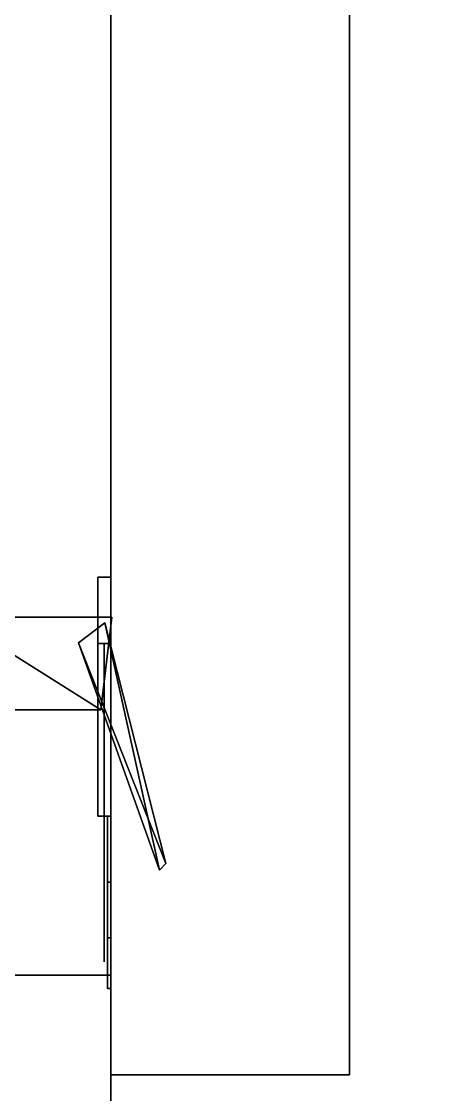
# Model space of a CAD drawing. Extents: x 0 to 2775, y -2341 to 0.
# Drawn here: x 711.3 to 742.4, y -1494.7 to -1413.8 of the extents above; entities that cross this region are included whole.
import ezdxf

# ---------------------------------------------------------------- set-up
doc = ezdxf.new("R2010")
doc.units = 0
for name, color, linetype in [('LAYER0', 7, 'CONTINUOUS'), ('LAYER103', 253, 'CONTINUOUS'), ('LAYER104', 28, 'CONTINUOUS'), ('LAYER106', 253, 'CONTINUOUS'), ('LAYER107', 28, 'CONTINUOUS'), ('LAYER109', 253, 'CONTINUOUS'), ('LAYER110', 28, 'CONTINUOUS'), ('LAYER112', 253, 'CONTINUOUS'), ('LAYER113', 28, 'CONTINUOUS'), ('LAYER115', 253, 'CONTINUOUS'), ('LAYER116', 28, 'CONTINUOUS'), ('LAYER118', 253, 'CONTINUOUS'), ('LAYER13', 7, 'CONTINUOUS'), ('LAYER14', 7, 'CONTINUOUS'), ('LAYER17', 7, 'CONTINUOUS'), ('LAYER378', 7, 'CONTINUOUS')]:
    doc.layers.add(name, color=color, linetype=linetype)

msp = doc.modelspace()

# ---------------------------------------------------------------- linework, layer by layer
at = {"layer": 'LAYER0', "invisible_edges": 1}
for points in [[(2775, 0), (18, -2341), (18, 0), (2775, 0)], [(18, -2341), (2775, 0), (2775, -2341), (18, -2341)], [(2775, -2341, 5), (18, 0, 5), (18, -2341, 5), (2775, -2341, 5)], [(18, 0, 5), (2775, -2341, 5), (2775, 0, 5), (18, 0, 5)]]:
    msp.add_3dface(points, dxfattribs=at)
at = {"layer": 'LAYER103'}
for points in [[(717.239, -1465.667, 194), (718.0702, -1458.667, 194), (706.1262, -1458.667, 194), (717.239, -1465.667, 194)], [(710.4067, -1465.667, 194), (717.239, -1465.667, 194), (706.1262, -1458.667, 194), (710.4067, -1465.667, 194)], [(718.0702, -1458.667, 182), (706.1262, -1458.667, 182), (706.1262, -1458.667, 194), (718.0702, -1458.667, 182)], [(718.0702, -1458.667, 194), (718.0702, -1458.667, 182), (706.1262, -1458.667, 194), (718.0702, -1458.667, 194)], [(717.239, -1465.667, 182), (706.1262, -1458.667, 182), (718.0702, -1458.667, 182), (717.239, -1465.667, 182)], [(710.4067, -1465.667, 182), (706.1262, -1458.667, 182), (717.239, -1465.667, 182), (710.4067, -1465.667, 182)], [(717.5382, -1459.097, 183), (722.1428, -1477.257, 183), (715.5601, -1460.597, 183), (717.5382, -1459.097, 183)], [(721.6608, -1477.757, 193), (717.5382, -1459.097, 193), (715.5601, -1460.597, 193), (721.6608, -1477.757, 193)], [(722.1428, -1477.257, 193), (717.5382, -1459.097, 193), (721.6608, -1477.757, 193), (722.1428, -1477.257, 193)], [(717.5382, -1459.097, 183), (722.1428, -1477.257, 193), (722.1428, -1477.257, 183), (717.5382, -1459.097, 183)], [(717.5382, -1459.097, 193), (722.1428, -1477.257, 193), (717.5382, -1459.097, 183), (717.5382, -1459.097, 193)], [(715.5601, -1460.597, 183), (722.1428, -1477.257, 183), (721.6608, -1477.757, 183), (715.5601, -1460.597, 183)]]:
    msp.add_3dface(points, dxfattribs=at)
at = {"layer": 'LAYER104'}
for points in [[(717, -1455.667, 209), (718, -1455.667, 209), (717, -1455.667, 209)], [(717, -1455.667, 167), (717, -1473.667, 167), (717, -1473.667, 167), (717, -1455.667, 167)], [(717, -1455.667, 209), (717, -1473.667, 209), (717, -1473.667, 209), (717, -1455.667, 209)], [(717, -1473.667, 167), (718, -1473.667, 167), (718, -1455.667, 167), (717, -1455.667, 167)], [(718, -1455.667, 167), (718, -1455.667, 209), (717, -1455.667, 209), (717, -1455.667, 167)], [(717, -1473.667, 209), (718, -1473.667, 209), (718, -1455.667, 209), (717, -1455.667, 209)], [(718, -1455.667, 167), (718, -1473.667, 167), (718, -1473.667, 209), (718, -1455.667, 209)], [(717, -1460.667, 179), (718, -1460.667, 179), (718, -1460.667, 197), (717, -1460.667, 197)], [(717, -1460.667, 179), (718, -1460.667, 179), (718, -1473.667, 179), (717, -1473.667, 179)], [(717, -1460.667, 197), (718, -1460.667, 197), (718, -1473.667, 197), (717, -1473.667, 197)], [(718, -1460.667, 179), (718, -1460.667, 197), (718, -1460.667, 179)], [(717, -1473.667, 179), (718, -1473.667, 179), (718, -1473.667, 167), (717, -1473.667, 167)], [(717, -1473.667, 197), (718, -1473.667, 197), (718, -1473.667, 209), (717, -1473.667, 209)], [(718, -1473.667, 179), (718, -1473.667, 167), (718, -1473.667, 179)], [(718, -1473.667, 197), (718, -1473.667, 209), (718, -1473.667, 197)]]:
    msp.add_3dface(points, dxfattribs=at)
for points, invisible_edges in [([(717, -1455.667, 209), (717, -1455.667, 167), (717, -1460.667, 179), (717, -1460.667, 197)], 10), ([(717, -1455.667, 167), (717, -1460.667, 179), (717, -1473.667, 179), (717, -1473.667, 167)], 1), ([(717, -1455.667, 209), (717, -1460.667, 197), (717, -1473.667, 197), (717, -1473.667, 209)], 1), ([(717.5, -1473.667, 197), (717.5, -1473.667, 179), (717.5, -1460.667, 179), (717.5, -1460.667, 197)], 1), ([(717.5, -1477.876, 193.3167), (717.5, -1477.667, 182.5), (717.5, -1473.667, 179), (717.5, -1473.667, 197)], 5), ([(717.75, -1473.667, 175), (717.75, -1478.642, 175.9896), (717.75, -1477.667, 182.5), (717.75, -1473.667, 179)], 2), ([(717.75, -1478.642, 200.0104), (717.75, -1473.667, 201), (717.75, -1473.667, 197), (717.75, -1477.667, 193.5)], 8), ([(717.5, -1484.667, 193.5), (717.5, -1484.667, 182.5), (717.5, -1477.667, 182.5), (717.5, -1477.876, 193.3167)], 4), ([(717.75, -1478.642, 175.9896), (717.75, -1482.859, 178.8076), (717.75, -1481.167, 182.5), (717.75, -1477.667, 182.5)], 10), ([(717.75, -1482.859, 197.1924), (717.75, -1478.642, 200.0104), (717.75, -1477.667, 193.5), (717.75, -1481.167, 193.5)], 10), ([(717.75, -1482.859, 178.8076), (717.75, -1485.677, 183.0251), (717.75, -1484.667, 182.5), (717.75, -1481.167, 182.5)], 10), ([(717.75, -1485.677, 192.9749), (717.75, -1482.859, 197.1924), (717.75, -1481.167, 193.5), (717.75, -1484.667, 193.5)], 10), ([(717.75, -1485.677, 183.0251), (717.75, -1486.667, 188), (717.75, -1484.667, 188), (717.75, -1484.667, 182.5)], 10), ([(717.75, -1486.667, 188), (717.75, -1485.677, 192.9749), (717.75, -1484.667, 193.5), (717.75, -1484.667, 188)], 10)]:
    msp.add_3dface(points, dxfattribs=dict(at, invisible_edges=invisible_edges))
at = {"layer": 'LAYER106'}
for points in [[(717.239, -1465.667, 737.5), (718.0702, -1458.667, 737.5), (706.1262, -1458.667, 737.5), (717.239, -1465.667, 737.5)], [(710.4067, -1465.667, 737.5), (717.239, -1465.667, 737.5), (706.1262, -1458.667, 737.5), (710.4067, -1465.667, 737.5)], [(718.0702, -1458.667, 725.5), (706.1262, -1458.667, 725.5), (706.1262, -1458.667, 737.5), (718.0702, -1458.667, 725.5)], [(718.0702, -1458.667, 737.5), (718.0702, -1458.667, 725.5), (706.1262, -1458.667, 737.5), (718.0702, -1458.667, 737.5)], [(717.239, -1465.667, 725.5), (706.1262, -1458.667, 725.5), (718.0702, -1458.667, 725.5), (717.239, -1465.667, 725.5)], [(710.4067, -1465.667, 725.5), (706.1262, -1458.667, 725.5), (717.239, -1465.667, 725.5), (710.4067, -1465.667, 725.5)], [(717.5382, -1459.097, 726.5), (722.1428, -1477.257, 726.5), (715.5601, -1460.597, 726.5), (717.5382, -1459.097, 726.5)], [(721.6608, -1477.757, 736.5), (717.5382, -1459.097, 736.5), (715.5601, -1460.597, 736.5), (721.6608, -1477.757, 736.5)], [(722.1428, -1477.257, 736.5), (717.5382, -1459.097, 736.5), (721.6608, -1477.757, 736.5), (722.1428, -1477.257, 736.5)], [(717.5382, -1459.097, 726.5), (722.1428, -1477.257, 736.5), (722.1428, -1477.257, 726.5), (717.5382, -1459.097, 726.5)], [(717.5382, -1459.097, 736.5), (722.1428, -1477.257, 736.5), (717.5382, -1459.097, 726.5), (717.5382, -1459.097, 736.5)], [(715.5601, -1460.597, 726.5), (722.1428, -1477.257, 726.5), (721.6608, -1477.757, 726.5), (715.5601, -1460.597, 726.5)]]:
    msp.add_3dface(points, dxfattribs=at)
at = {"layer": 'LAYER107'}
for points in [[(717, -1455.667, 752.5), (718, -1455.667, 752.5), (717, -1455.667, 752.5)], [(717, -1455.667, 710.5), (717, -1473.667, 710.5), (717, -1473.667, 710.5), (717, -1455.667, 710.5)], [(717, -1455.667, 752.5), (717, -1473.667, 752.5), (717, -1473.667, 752.5), (717, -1455.667, 752.5)], [(717, -1473.667, 710.5), (718, -1473.667, 710.5), (718, -1455.667, 710.5), (717, -1455.667, 710.5)], [(718, -1455.667, 710.5), (718, -1455.667, 752.5), (717, -1455.667, 752.5), (717, -1455.667, 710.5)], [(717, -1473.667, 752.5), (718, -1473.667, 752.5), (718, -1455.667, 752.5), (717, -1455.667, 752.5)], [(718, -1455.667, 710.5), (718, -1473.667, 710.5), (718, -1473.667, 752.5), (718, -1455.667, 752.5)], [(717, -1460.667, 722.5), (718, -1460.667, 722.5), (718, -1460.667, 740.5), (717, -1460.667, 740.5)], [(717, -1460.667, 722.5), (718, -1460.667, 722.5), (718, -1473.667, 722.5), (717, -1473.667, 722.5)], [(717, -1460.667, 740.5), (718, -1460.667, 740.5), (718, -1473.667, 740.5), (717, -1473.667, 740.5)], [(718, -1460.667, 722.5), (718, -1460.667, 740.5), (718, -1460.667, 722.5)], [(717, -1473.667, 722.5), (718, -1473.667, 722.5), (718, -1473.667, 710.5), (717, -1473.667, 710.5)], [(717, -1473.667, 740.5), (718, -1473.667, 740.5), (718, -1473.667, 752.5), (717, -1473.667, 752.5)], [(718, -1473.667, 722.5), (718, -1473.667, 710.5), (718, -1473.667, 722.5)], [(718, -1473.667, 740.5), (718, -1473.667, 752.5), (718, -1473.667, 740.5)]]:
    msp.add_3dface(points, dxfattribs=at)
for points, invisible_edges in [([(717, -1455.667, 752.5), (717, -1455.667, 710.5), (717, -1460.667, 722.5), (717, -1460.667, 740.5)], 10), ([(717, -1455.667, 710.5), (717, -1460.667, 722.5), (717, -1473.667, 722.5), (717, -1473.667, 710.5)], 1), ([(717, -1455.667, 752.5), (717, -1460.667, 740.5), (717, -1473.667, 740.5), (717, -1473.667, 752.5)], 1), ([(717.5, -1473.667, 740.5), (717.5, -1473.667, 722.5), (717.5, -1460.667, 722.5), (717.5, -1460.667, 740.5)], 1), ([(717.5, -1477.876, 736.8167), (717.5, -1477.667, 726), (717.5, -1473.667, 722.5), (717.5, -1473.667, 740.5)], 5), ([(717.75, -1473.667, 718.5), (717.75, -1478.642, 719.4896), (717.75, -1477.667, 726), (717.75, -1473.667, 722.5)], 2), ([(717.75, -1478.642, 743.5104), (717.75, -1473.667, 744.5), (717.75, -1473.667, 740.5), (717.75, -1477.667, 737)], 8), ([(717.5, -1484.667, 737), (717.5, -1484.667, 726), (717.5, -1477.667, 726), (717.5, -1477.876, 736.8167)], 4), ([(717.75, -1478.642, 719.4896), (717.75, -1482.859, 722.3076), (717.75, -1481.167, 726), (717.75, -1477.667, 726)], 10), ([(717.75, -1482.859, 740.6924), (717.75, -1478.642, 743.5104), (717.75, -1477.667, 737), (717.75, -1481.167, 737)], 10), ([(717.75, -1482.859, 722.3076), (717.75, -1485.677, 726.5251), (717.75, -1484.667, 726), (717.75, -1481.167, 726)], 10), ([(717.75, -1485.677, 736.4749), (717.75, -1482.859, 740.6924), (717.75, -1481.167, 737), (717.75, -1484.667, 737)], 10), ([(717.75, -1485.677, 726.5251), (717.75, -1486.667, 731.5), (717.75, -1484.667, 731.5), (717.75, -1484.667, 726)], 10), ([(717.75, -1486.667, 731.5), (717.75, -1485.677, 736.4749), (717.75, -1484.667, 737), (717.75, -1484.667, 731.5)], 10)]:
    msp.add_3dface(points, dxfattribs=dict(at, invisible_edges=invisible_edges))
at = {"layer": 'LAYER109'}
for points in [[(717.239, -1465.667, 1281), (718.0702, -1458.667, 1281), (706.1262, -1458.667, 1281), (717.239, -1465.667, 1281)], [(710.4067, -1465.667, 1281), (717.239, -1465.667, 1281), (706.1262, -1458.667, 1281), (710.4067, -1465.667, 1281)], [(718.0702, -1458.667, 1269), (706.1262, -1458.667, 1269), (706.1262, -1458.667, 1281), (718.0702, -1458.667, 1269)], [(718.0702, -1458.667, 1281), (718.0702, -1458.667, 1269), (706.1262, -1458.667, 1281), (718.0702, -1458.667, 1281)], [(717.239, -1465.667, 1269), (706.1262, -1458.667, 1269), (718.0702, -1458.667, 1269), (717.239, -1465.667, 1269)], [(710.4067, -1465.667, 1269), (706.1262, -1458.667, 1269), (717.239, -1465.667, 1269), (710.4067, -1465.667, 1269)], [(717.5382, -1459.097, 1270), (722.1428, -1477.257, 1270), (715.5601, -1460.597, 1270), (717.5382, -1459.097, 1270)], [(721.6608, -1477.757, 1280), (717.5382, -1459.097, 1280), (715.5601, -1460.597, 1280), (721.6608, -1477.757, 1280)], [(722.1428, -1477.257, 1280), (717.5382, -1459.097, 1280), (721.6608, -1477.757, 1280), (722.1428, -1477.257, 1280)], [(717.5382, -1459.097, 1270), (722.1428, -1477.257, 1280), (722.1428, -1477.257, 1270), (717.5382, -1459.097, 1270)], [(717.5382, -1459.097, 1280), (722.1428, -1477.257, 1280), (717.5382, -1459.097, 1270), (717.5382, -1459.097, 1280)], [(715.5601, -1460.597, 1270), (722.1428, -1477.257, 1270), (721.6608, -1477.757, 1270), (715.5601, -1460.597, 1270)]]:
    msp.add_3dface(points, dxfattribs=at)
at = {"layer": 'LAYER110'}
for points in [[(717, -1455.667, 1296), (718, -1455.667, 1296), (717, -1455.667, 1296)], [(717, -1455.667, 1254), (717, -1473.667, 1254), (717, -1473.667, 1254), (717, -1455.667, 1254)], [(717, -1455.667, 1296), (717, -1473.667, 1296), (717, -1473.667, 1296), (717, -1455.667, 1296)], [(717, -1473.667, 1254), (718, -1473.667, 1254), (718, -1455.667, 1254), (717, -1455.667, 1254)], [(718, -1455.667, 1254), (718, -1455.667, 1296), (717, -1455.667, 1296), (717, -1455.667, 1254)], [(717, -1473.667, 1296), (718, -1473.667, 1296), (718, -1455.667, 1296), (717, -1455.667, 1296)], [(718, -1455.667, 1254), (718, -1473.667, 1254), (718, -1473.667, 1296), (718, -1455.667, 1296)], [(717, -1460.667, 1266), (718, -1460.667, 1266), (718, -1460.667, 1284), (717, -1460.667, 1284)], [(717, -1460.667, 1266), (718, -1460.667, 1266), (718, -1473.667, 1266), (717, -1473.667, 1266)], [(717, -1460.667, 1284), (718, -1460.667, 1284), (718, -1473.667, 1284), (717, -1473.667, 1284)], [(718, -1460.667, 1266), (718, -1460.667, 1284), (718, -1460.667, 1266)], [(717, -1473.667, 1266), (718, -1473.667, 1266), (718, -1473.667, 1254), (717, -1473.667, 1254)], [(717, -1473.667, 1284), (718, -1473.667, 1284), (718, -1473.667, 1296), (717, -1473.667, 1296)], [(718, -1473.667, 1266), (718, -1473.667, 1254), (718, -1473.667, 1266)], [(718, -1473.667, 1284), (718, -1473.667, 1296), (718, -1473.667, 1284)]]:
    msp.add_3dface(points, dxfattribs=at)
for points, invisible_edges in [([(717, -1455.667, 1296), (717, -1455.667, 1254), (717, -1460.667, 1266), (717, -1460.667, 1284)], 10), ([(717, -1455.667, 1254), (717, -1460.667, 1266), (717, -1473.667, 1266), (717, -1473.667, 1254)], 1), ([(717, -1455.667, 1296), (717, -1460.667, 1284), (717, -1473.667, 1284), (717, -1473.667, 1296)], 1), ([(717.5, -1473.667, 1284), (717.5, -1473.667, 1266), (717.5, -1460.667, 1266), (717.5, -1460.667, 1284)], 1), ([(717.5, -1477.876, 1280.317), (717.5, -1477.667, 1269.5), (717.5, -1473.667, 1266), (717.5, -1473.667, 1284)], 5), ([(717.75, -1473.667, 1262), (717.75, -1478.642, 1262.99), (717.75, -1477.667, 1269.5), (717.75, -1473.667, 1266)], 2), ([(717.75, -1478.642, 1287.01), (717.75, -1473.667, 1288), (717.75, -1473.667, 1284), (717.75, -1477.667, 1280.5)], 8), ([(717.5, -1484.667, 1280.5), (717.5, -1484.667, 1269.5), (717.5, -1477.667, 1269.5), (717.5, -1477.876, 1280.317)], 4), ([(717.75, -1478.642, 1262.99), (717.75, -1482.859, 1265.808), (717.75, -1481.167, 1269.5), (717.75, -1477.667, 1269.5)], 10), ([(717.75, -1482.859, 1284.192), (717.75, -1478.642, 1287.01), (717.75, -1477.667, 1280.5), (717.75, -1481.167, 1280.5)], 10), ([(717.75, -1482.859, 1265.808), (717.75, -1485.677, 1270.025), (717.75, -1484.667, 1269.5), (717.75, -1481.167, 1269.5)], 10), ([(717.75, -1485.677, 1279.975), (717.75, -1482.859, 1284.192), (717.75, -1481.167, 1280.5), (717.75, -1484.667, 1280.5)], 10), ([(717.75, -1485.677, 1270.025), (717.75, -1486.667, 1275), (717.75, -1484.667, 1275), (717.75, -1484.667, 1269.5)], 10), ([(717.75, -1486.667, 1275), (717.75, -1485.677, 1279.975), (717.75, -1484.667, 1280.5), (717.75, -1484.667, 1275)], 10)]:
    msp.add_3dface(points, dxfattribs=dict(at, invisible_edges=invisible_edges))
at = {"layer": 'LAYER112'}
for points in [[(717.239, -1465.667, 1824.5), (718.0702, -1458.667, 1824.5), (706.1262, -1458.667, 1824.5), (717.239, -1465.667, 1824.5)], [(710.4067, -1465.667, 1824.5), (717.239, -1465.667, 1824.5), (706.1262, -1458.667, 1824.5), (710.4067, -1465.667, 1824.5)], [(718.0702, -1458.667, 1812.5), (706.1262, -1458.667, 1812.5), (706.1262, -1458.667, 1824.5), (718.0702, -1458.667, 1812.5)], [(718.0702, -1458.667, 1824.5), (718.0702, -1458.667, 1812.5), (706.1262, -1458.667, 1824.5), (718.0702, -1458.667, 1824.5)], [(717.239, -1465.667, 1812.5), (706.1262, -1458.667, 1812.5), (718.0702, -1458.667, 1812.5), (717.239, -1465.667, 1812.5)], [(710.4067, -1465.667, 1812.5), (706.1262, -1458.667, 1812.5), (717.239, -1465.667, 1812.5), (710.4067, -1465.667, 1812.5)], [(717.5382, -1459.097, 1813.5), (722.1428, -1477.257, 1813.5), (715.5601, -1460.597, 1813.5), (717.5382, -1459.097, 1813.5)], [(721.6608, -1477.757, 1823.5), (717.5382, -1459.097, 1823.5), (715.5601, -1460.597, 1823.5), (721.6608, -1477.757, 1823.5)], [(722.1428, -1477.257, 1823.5), (717.5382, -1459.097, 1823.5), (721.6608, -1477.757, 1823.5), (722.1428, -1477.257, 1823.5)], [(717.5382, -1459.097, 1813.5), (722.1428, -1477.257, 1823.5), (722.1428, -1477.257, 1813.5), (717.5382, -1459.097, 1813.5)], [(717.5382, -1459.097, 1823.5), (722.1428, -1477.257, 1823.5), (717.5382, -1459.097, 1813.5), (717.5382, -1459.097, 1823.5)], [(715.5601, -1460.597, 1813.5), (722.1428, -1477.257, 1813.5), (721.6608, -1477.757, 1813.5), (715.5601, -1460.597, 1813.5)]]:
    msp.add_3dface(points, dxfattribs=at)
at = {"layer": 'LAYER113'}
for points in [[(717, -1455.667, 1839.5), (718, -1455.667, 1839.5), (717, -1455.667, 1839.5)], [(717, -1455.667, 1797.5), (717, -1473.667, 1797.5), (717, -1473.667, 1797.5), (717, -1455.667, 1797.5)], [(717, -1455.667, 1839.5), (717, -1473.667, 1839.5), (717, -1473.667, 1839.5), (717, -1455.667, 1839.5)], [(717, -1473.667, 1797.5), (718, -1473.667, 1797.5), (718, -1455.667, 1797.5), (717, -1455.667, 1797.5)], [(718, -1455.667, 1797.5), (718, -1455.667, 1839.5), (717, -1455.667, 1839.5), (717, -1455.667, 1797.5)], [(717, -1473.667, 1839.5), (718, -1473.667, 1839.5), (718, -1455.667, 1839.5), (717, -1455.667, 1839.5)], [(718, -1455.667, 1797.5), (718, -1473.667, 1797.5), (718, -1473.667, 1839.5), (718, -1455.667, 1839.5)], [(717, -1460.667, 1809.5), (718, -1460.667, 1809.5), (718, -1460.667, 1827.5), (717, -1460.667, 1827.5)], [(717, -1460.667, 1809.5), (718, -1460.667, 1809.5), (718, -1473.667, 1809.5), (717, -1473.667, 1809.5)], [(717, -1460.667, 1827.5), (718, -1460.667, 1827.5), (718, -1473.667, 1827.5), (717, -1473.667, 1827.5)], [(718, -1460.667, 1809.5), (718, -1460.667, 1827.5), (718, -1460.667, 1809.5)], [(717, -1473.667, 1809.5), (718, -1473.667, 1809.5), (718, -1473.667, 1797.5), (717, -1473.667, 1797.5)], [(717, -1473.667, 1827.5), (718, -1473.667, 1827.5), (718, -1473.667, 1839.5), (717, -1473.667, 1839.5)], [(718, -1473.667, 1809.5), (718, -1473.667, 1797.5), (718, -1473.667, 1809.5)], [(718, -1473.667, 1827.5), (718, -1473.667, 1839.5), (718, -1473.667, 1827.5)]]:
    msp.add_3dface(points, dxfattribs=at)
for points, invisible_edges in [([(717, -1455.667, 1839.5), (717, -1455.667, 1797.5), (717, -1460.667, 1809.5), (717, -1460.667, 1827.5)], 10), ([(717, -1455.667, 1797.5), (717, -1460.667, 1809.5), (717, -1473.667, 1809.5), (717, -1473.667, 1797.5)], 1), ([(717, -1455.667, 1839.5), (717, -1460.667, 1827.5), (717, -1473.667, 1827.5), (717, -1473.667, 1839.5)], 1), ([(717.5, -1473.667, 1827.5), (717.5, -1473.667, 1809.5), (717.5, -1460.667, 1809.5), (717.5, -1460.667, 1827.5)], 1), ([(717.5, -1477.876, 1823.817), (717.5, -1477.667, 1813), (717.5, -1473.667, 1809.5), (717.5, -1473.667, 1827.5)], 5), ([(717.75, -1473.667, 1805.5), (717.75, -1478.642, 1806.49), (717.75, -1477.667, 1813), (717.75, -1473.667, 1809.5)], 2), ([(717.75, -1478.642, 1830.51), (717.75, -1473.667, 1831.5), (717.75, -1473.667, 1827.5), (717.75, -1477.667, 1824)], 8), ([(717.5, -1484.667, 1824), (717.5, -1484.667, 1813), (717.5, -1477.667, 1813), (717.5, -1477.876, 1823.817)], 4), ([(717.75, -1478.642, 1806.49), (717.75, -1482.859, 1809.308), (717.75, -1481.167, 1813), (717.75, -1477.667, 1813)], 10), ([(717.75, -1482.859, 1827.692), (717.75, -1478.642, 1830.51), (717.75, -1477.667, 1824), (717.75, -1481.167, 1824)], 10), ([(717.75, -1482.859, 1809.308), (717.75, -1485.677, 1813.525), (717.75, -1484.667, 1813), (717.75, -1481.167, 1813)], 10), ([(717.75, -1485.677, 1823.475), (717.75, -1482.859, 1827.692), (717.75, -1481.167, 1824), (717.75, -1484.667, 1824)], 10), ([(717.75, -1485.677, 1813.525), (717.75, -1486.667, 1818.5), (717.75, -1484.667, 1818.5), (717.75, -1484.667, 1813)], 10), ([(717.75, -1486.667, 1818.5), (717.75, -1485.677, 1823.475), (717.75, -1484.667, 1824), (717.75, -1484.667, 1818.5)], 10)]:
    msp.add_3dface(points, dxfattribs=dict(at, invisible_edges=invisible_edges))
at = {"layer": 'LAYER115'}
for points in [[(717.239, -1465.667, 2368), (718.0702, -1458.667, 2368), (706.1262, -1458.667, 2368), (717.239, -1465.667, 2368)], [(710.4067, -1465.667, 2368), (717.239, -1465.667, 2368), (706.1262, -1458.667, 2368), (710.4067, -1465.667, 2368)], [(718.0702, -1458.667, 2356), (706.1262, -1458.667, 2356), (706.1262, -1458.667, 2368), (718.0702, -1458.667, 2356)], [(718.0702, -1458.667, 2368), (718.0702, -1458.667, 2356), (706.1262, -1458.667, 2368), (718.0702, -1458.667, 2368)], [(717.239, -1465.667, 2356), (706.1262, -1458.667, 2356), (718.0702, -1458.667, 2356), (717.239, -1465.667, 2356)], [(710.4067, -1465.667, 2356), (706.1262, -1458.667, 2356), (717.239, -1465.667, 2356), (710.4067, -1465.667, 2356)], [(717.5382, -1459.097, 2357), (722.1428, -1477.257, 2357), (715.5601, -1460.597, 2357), (717.5382, -1459.097, 2357)], [(721.6608, -1477.757, 2367), (717.5382, -1459.097, 2367), (715.5601, -1460.597, 2367), (721.6608, -1477.757, 2367)], [(722.1428, -1477.257, 2367), (717.5382, -1459.097, 2367), (721.6608, -1477.757, 2367), (722.1428, -1477.257, 2367)], [(717.5382, -1459.097, 2357), (722.1428, -1477.257, 2367), (722.1428, -1477.257, 2357), (717.5382, -1459.097, 2357)], [(717.5382, -1459.097, 2367), (722.1428, -1477.257, 2367), (717.5382, -1459.097, 2357), (717.5382, -1459.097, 2367)], [(715.5601, -1460.597, 2357), (722.1428, -1477.257, 2357), (721.6608, -1477.757, 2357), (715.5601, -1460.597, 2357)]]:
    msp.add_3dface(points, dxfattribs=at)
at = {"layer": 'LAYER116'}
for points in [[(717, -1455.667, 2383), (718, -1455.667, 2383), (717, -1455.667, 2383)], [(717, -1455.667, 2341), (717, -1473.667, 2341), (717, -1473.667, 2341), (717, -1455.667, 2341)], [(717, -1455.667, 2383), (717, -1473.667, 2383), (717, -1473.667, 2383), (717, -1455.667, 2383)], [(717, -1473.667, 2341), (718, -1473.667, 2341), (718, -1455.667, 2341), (717, -1455.667, 2341)], [(718, -1455.667, 2341), (718, -1455.667, 2383), (717, -1455.667, 2383), (717, -1455.667, 2341)], [(717, -1473.667, 2383), (718, -1473.667, 2383), (718, -1455.667, 2383), (717, -1455.667, 2383)], [(718, -1455.667, 2341), (718, -1473.667, 2341), (718, -1473.667, 2383), (718, -1455.667, 2383)], [(717, -1460.667, 2353), (718, -1460.667, 2353), (718, -1460.667, 2371), (717, -1460.667, 2371)], [(717, -1460.667, 2353), (718, -1460.667, 2353), (718, -1473.667, 2353), (717, -1473.667, 2353)], [(717, -1460.667, 2371), (718, -1460.667, 2371), (718, -1473.667, 2371), (717, -1473.667, 2371)], [(718, -1460.667, 2353), (718, -1460.667, 2371), (718, -1460.667, 2353)], [(717, -1473.667, 2353), (718, -1473.667, 2353), (718, -1473.667, 2341), (717, -1473.667, 2341)], [(717, -1473.667, 2371), (718, -1473.667, 2371), (718, -1473.667, 2383), (717, -1473.667, 2383)], [(718, -1473.667, 2353), (718, -1473.667, 2341), (718, -1473.667, 2353)], [(718, -1473.667, 2371), (718, -1473.667, 2383), (718, -1473.667, 2371)]]:
    msp.add_3dface(points, dxfattribs=at)
for points, invisible_edges in [([(717, -1455.667, 2383), (717, -1455.667, 2341), (717, -1460.667, 2353), (717, -1460.667, 2371)], 10), ([(717, -1455.667, 2341), (717, -1460.667, 2353), (717, -1473.667, 2353), (717, -1473.667, 2341)], 1), ([(717, -1455.667, 2383), (717, -1460.667, 2371), (717, -1473.667, 2371), (717, -1473.667, 2383)], 1), ([(717.5, -1473.667, 2371), (717.5, -1473.667, 2353), (717.5, -1460.667, 2353), (717.5, -1460.667, 2371)], 1), ([(717.5, -1477.876, 2367.317), (717.5, -1477.667, 2356.5), (717.5, -1473.667, 2353), (717.5, -1473.667, 2371)], 5), ([(717.75, -1473.667, 2349), (717.75, -1478.642, 2349.99), (717.75, -1477.667, 2356.5), (717.75, -1473.667, 2353)], 2), ([(717.75, -1478.642, 2374.01), (717.75, -1473.667, 2375), (717.75, -1473.667, 2371), (717.75, -1477.667, 2367.5)], 8), ([(717.5, -1484.667, 2367.5), (717.5, -1484.667, 2356.5), (717.5, -1477.667, 2356.5), (717.5, -1477.876, 2367.317)], 4), ([(717.75, -1478.642, 2349.99), (717.75, -1482.859, 2352.808), (717.75, -1481.167, 2356.5), (717.75, -1477.667, 2356.5)], 10), ([(717.75, -1482.859, 2371.192), (717.75, -1478.642, 2374.01), (717.75, -1477.667, 2367.5), (717.75, -1481.167, 2367.5)], 10), ([(717.75, -1482.859, 2352.808), (717.75, -1485.677, 2357.025), (717.75, -1484.667, 2356.5), (717.75, -1481.167, 2356.5)], 10), ([(717.75, -1485.677, 2366.975), (717.75, -1482.859, 2371.192), (717.75, -1481.167, 2367.5), (717.75, -1484.667, 2367.5)], 10), ([(717.75, -1485.677, 2357.025), (717.75, -1486.667, 2362), (717.75, -1484.667, 2362), (717.75, -1484.667, 2356.5)], 10), ([(717.75, -1486.667, 2362), (717.75, -1485.677, 2366.975), (717.75, -1484.667, 2367.5), (717.75, -1484.667, 2362)], 10)]:
    msp.add_3dface(points, dxfattribs=dict(at, invisible_edges=invisible_edges))
at = {"layer": 'LAYER118', "invisible_edges": 1}
for points in [[(718, -1172.502, 88), (718, -1493.172, 2462), (718, -1172.502, 2462), (718, -1172.502, 88)], [(718, -1493.172, 2462), (718, -1172.502, 88), (718, -1493.172, 88), (718, -1493.172, 2462)], [(718, -1172.502, 88), (736, -1493.172, 88), (718, -1493.172, 88), (718, -1172.502, 88)], [(736, -1493.172, 88), (718, -1172.502, 88), (736, -1172.502, 88), (736, -1493.172, 88)], [(736, -1172.502, 2462), (718, -1493.172, 2462), (736, -1493.172, 2462), (736, -1172.502, 2462)], [(718, -1493.172, 2462), (736, -1172.502, 2462), (718, -1172.502, 2462), (718, -1493.172, 2462)], [(736, -1493.172, 88), (736, -1172.502, 2462), (736, -1493.172, 2462), (736, -1493.172, 88)], [(736, -1172.502, 2462), (736, -1493.172, 88), (736, -1172.502, 88), (736, -1172.502, 2462)], [(736, -1493.172, 88), (718, -1493.172, 2462), (718, -1493.172, 88), (736, -1493.172, 88)], [(718, -1493.172, 2462), (736, -1493.172, 88), (736, -1493.172, 2462), (718, -1493.172, 2462)]]:
    msp.add_3dface(points, dxfattribs=at)
at = {"layer": 'LAYER13', "invisible_edges": 1}
for points in [[(168, -1485.667, 2465), (718, -1485.667, 5), (168, -1485.667, 5), (168, -1485.667, 2465)], [(718, -1485.667, 5), (168, -1485.667, 2465), (718, -1485.667, 2465), (718, -1485.667, 5)], [(168, -1503.667, 5), (718, -1485.667, 5), (718, -1503.667, 5), (168, -1503.667, 5)], [(718, -1485.667, 5), (168, -1503.667, 5), (168, -1485.667, 5), (718, -1485.667, 5)], [(168, -1485.667, 2465), (718, -1503.667, 2465), (718, -1485.667, 2465), (168, -1485.667, 2465)], [(718, -1503.667, 2465), (168, -1485.667, 2465), (168, -1503.667, 2465), (718, -1503.667, 2465)], [(718, -1503.667, 2465), (718, -1485.667, 5), (718, -1485.667, 2465), (718, -1503.667, 2465)], [(718, -1485.667, 5), (718, -1503.667, 2465), (718, -1503.667, 5), (718, -1485.667, 5)]]:
    msp.add_3dface(points, dxfattribs=at)
at = {"layer": 'LAYER14', "invisible_edges": 1}
for points in [[(168, -856.3369, 85), (718, -1485.667, 85), (168, -1485.667, 85), (168, -856.3369, 85)], [(718, -1485.667, 85), (168, -856.3369, 85), (718, -856.3369, 85), (718, -1485.667, 85)], [(718, -856.3369, 103), (168, -1485.667, 103), (718, -1485.667, 103), (718, -856.3369, 103)], [(168, -1485.667, 103), (718, -856.3369, 103), (168, -856.3369, 103), (168, -1485.667, 103)], [(718, -856.3369, 103), (718, -1485.667, 85), (718, -856.3369, 85), (718, -856.3369, 103)], [(718, -1485.667, 85), (718, -856.3369, 103), (718, -1485.667, 103), (718, -1485.667, 85)], [(168, -1485.667, 103), (718, -1485.667, 85), (718, -1485.667, 103), (168, -1485.667, 103)], [(718, -1485.667, 85), (168, -1485.667, 103), (168, -1485.667, 85), (718, -1485.667, 85)]]:
    msp.add_3dface(points, dxfattribs=at)
at = {"layer": 'LAYER17', "invisible_edges": 1}
for points in [[(168, -1485.667, 2464), (718, -856.3369, 2464), (168, -856.3369, 2464), (168, -1485.667, 2464)], [(718, -856.3369, 2464), (168, -1485.667, 2464), (718, -1485.667, 2464), (718, -856.3369, 2464)], [(718, -1485.667, 2446), (168, -856.3369, 2446), (718, -856.3369, 2446), (718, -1485.667, 2446)], [(168, -856.3369, 2446), (718, -1485.667, 2446), (168, -1485.667, 2446), (168, -856.3369, 2446)], [(718, -1485.667, 2446), (718, -856.3369, 2464), (718, -1485.667, 2464), (718, -1485.667, 2446)], [(718, -856.3369, 2464), (718, -1485.667, 2446), (718, -856.3369, 2446), (718, -856.3369, 2464)], [(168, -1485.667, 2464), (718, -1485.667, 2446), (718, -1485.667, 2464), (168, -1485.667, 2464)], [(718, -1485.667, 2446), (168, -1485.667, 2464), (168, -1485.667, 2446), (718, -1485.667, 2446)]]:
    msp.add_3dface(points, dxfattribs=at)
at = {"layer": 'LAYER378', "invisible_edges": 1}
for points in [[(718, -91, 2465), (700, -2191, 2465), (700, -91, 2465), (718, -91, 2465)], [(700, -2191, 2465), (718, -91, 2465), (718, -2191, 2465), (700, -2191, 2465)], [(718, -2191, 2685), (700, -91, 2685), (700, -2191, 2685), (718, -2191, 2685)], [(700, -91, 2685), (718, -2191, 2685), (718, -91, 2685), (700, -91, 2685)], [(718, -91, 2465), (718, -2191, 2685), (718, -2191, 2465), (718, -91, 2465)], [(718, -2191, 2685), (718, -91, 2465), (718, -91, 2685), (718, -2191, 2685)]]:
    msp.add_3dface(points, dxfattribs=at)

# ---------------------------------------------------------------- meshes
at = {"layer": 'LAYER104'}
mesh = msp.add_polymesh((2, 9), dxfattribs=at)
for k, corner in enumerate([(717.75, -1473.667, 175), (717.75, -1478.642, 175.9896), (717.75, -1482.859, 178.8076), (717.75, -1485.677, 183.0251), (717.75, -1486.667, 188), (717.75, -1485.677, 192.9749), (717.75, -1482.859, 197.1924), (717.75, -1478.642, 200.0104), (717.75, -1473.667, 201), (718, -1473.667, 175), (718, -1478.642, 175.9896), (718, -1482.859, 178.8076), (718, -1485.677, 183.0251), (718, -1486.667, 188), (718, -1485.677, 192.9749), (718, -1482.859, 197.1924), (718, -1478.642, 200.0104), (718, -1473.667, 201)]):
    mesh.set_mesh_vertex(divmod(k, 9), corner)
at = {"layer": 'LAYER107'}
mesh = msp.add_polymesh((2, 9), dxfattribs=at)
for k, corner in enumerate([(717.75, -1473.667, 718.5), (717.75, -1478.642, 719.4896), (717.75, -1482.859, 722.3076), (717.75, -1485.677, 726.5251), (717.75, -1486.667, 731.5), (717.75, -1485.677, 736.4749), (717.75, -1482.859, 740.6924), (717.75, -1478.642, 743.5104), (717.75, -1473.667, 744.5), (718, -1473.667, 718.5), (718, -1478.642, 719.4896), (718, -1482.859, 722.3076), (718, -1485.677, 726.5251), (718, -1486.667, 731.5), (718, -1485.677, 736.4749), (718, -1482.859, 740.6924), (718, -1478.642, 743.5104), (718, -1473.667, 744.5)]):
    mesh.set_mesh_vertex(divmod(k, 9), corner)
at = {"layer": 'LAYER110'}
mesh = msp.add_polymesh((2, 9), dxfattribs=at)
for k, corner in enumerate([(717.75, -1473.667, 1262), (717.75, -1478.642, 1262.99), (717.75, -1482.859, 1265.808), (717.75, -1485.677, 1270.025), (717.75, -1486.667, 1275), (717.75, -1485.677, 1279.975), (717.75, -1482.859, 1284.192), (717.75, -1478.642, 1287.01), (717.75, -1473.667, 1288), (718, -1473.667, 1262), (718, -1478.642, 1262.99), (718, -1482.859, 1265.808), (718, -1485.677, 1270.025), (718, -1486.667, 1275), (718, -1485.677, 1279.975), (718, -1482.859, 1284.192), (718, -1478.642, 1287.01), (718, -1473.667, 1288)]):
    mesh.set_mesh_vertex(divmod(k, 9), corner)
at = {"layer": 'LAYER113'}
mesh = msp.add_polymesh((2, 9), dxfattribs=at)
for k, corner in enumerate([(717.75, -1473.667, 1805.5), (717.75, -1478.642, 1806.49), (717.75, -1482.859, 1809.308), (717.75, -1485.677, 1813.525), (717.75, -1486.667, 1818.5), (717.75, -1485.677, 1823.475), (717.75, -1482.859, 1827.692), (717.75, -1478.642, 1830.51), (717.75, -1473.667, 1831.5), (718, -1473.667, 1805.5), (718, -1478.642, 1806.49), (718, -1482.859, 1809.308), (718, -1485.677, 1813.525), (718, -1486.667, 1818.5), (718, -1485.677, 1823.475), (718, -1482.859, 1827.692), (718, -1478.642, 1830.51), (718, -1473.667, 1831.5)]):
    mesh.set_mesh_vertex(divmod(k, 9), corner)
at = {"layer": 'LAYER116'}
mesh = msp.add_polymesh((2, 9), dxfattribs=at)
for k, corner in enumerate([(717.75, -1473.667, 2349), (717.75, -1478.642, 2349.99), (717.75, -1482.859, 2352.808), (717.75, -1485.677, 2357.025), (717.75, -1486.667, 2362), (717.75, -1485.677, 2366.975), (717.75, -1482.859, 2371.192), (717.75, -1478.642, 2374.01), (717.75, -1473.667, 2375), (718, -1473.667, 2349), (718, -1478.642, 2349.99), (718, -1482.859, 2352.808), (718, -1485.677, 2357.025), (718, -1486.667, 2362), (718, -1485.677, 2366.975), (718, -1482.859, 2371.192), (718, -1478.642, 2374.01), (718, -1473.667, 2375)]):
    mesh.set_mesh_vertex(divmod(k, 9), corner)

doc.saveas('drawing.dxf')
